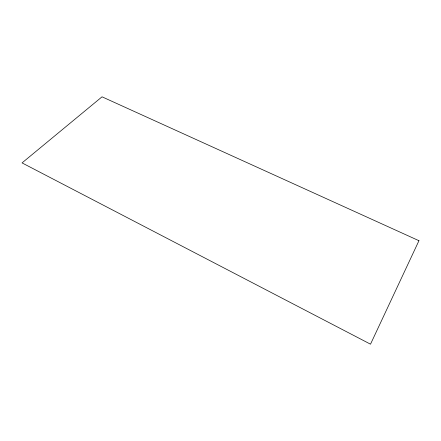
<?xml version="1.0" encoding="UTF-8"?>
<svg xmlns="http://www.w3.org/2000/svg" width="441" height="441" viewBox="0 0 441 441"><rect width="100%" height="100%" fill="white"/><g stroke="black" fill="none" stroke-linecap="round" stroke-linejoin="round"><path stroke-width="0.66" d="M418.95 240.709L370.512 344.184L22.05 162.9L102.036 96.816L418.95 240.709"/></g></svg>
